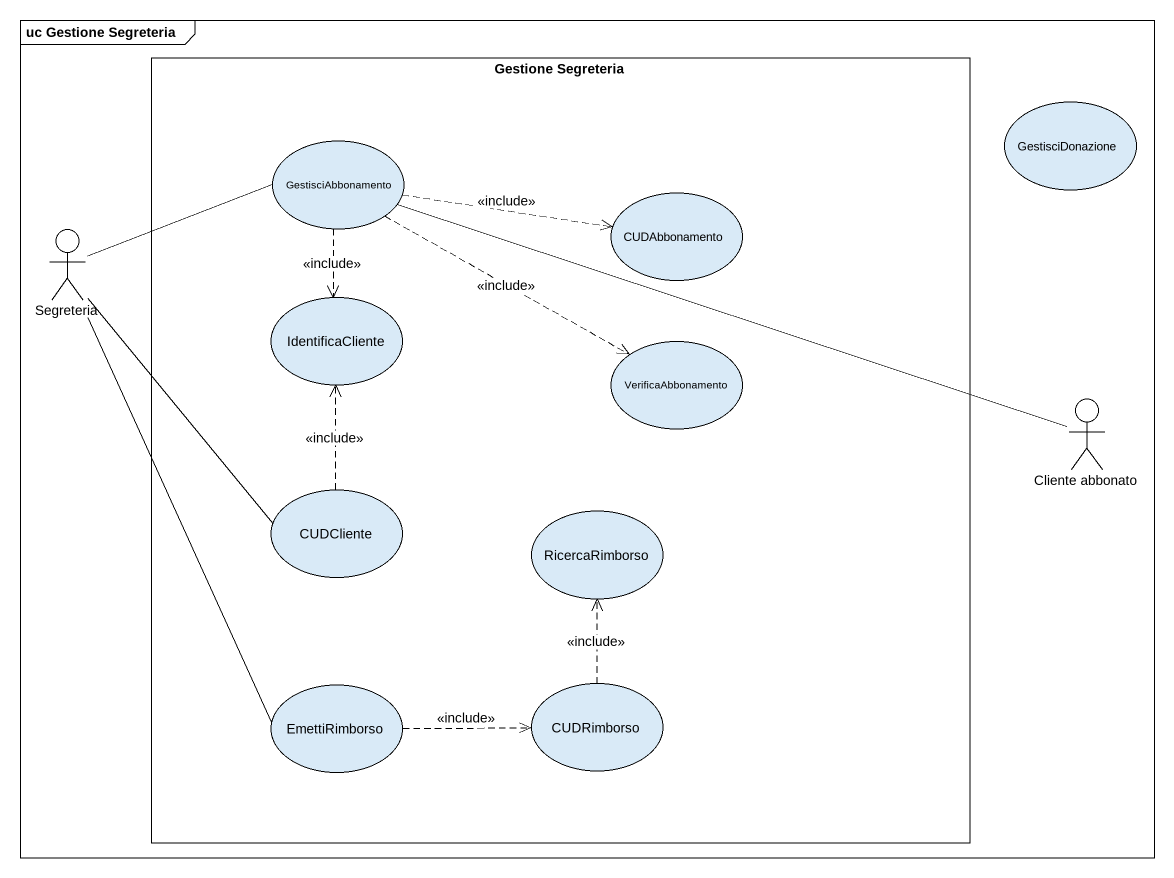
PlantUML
@startuml
mainframe uc Gestione Segreteria
rectangle "Gestione Segreteria" as Gestione_Segreteria {
  usecase GestisciAbbonamento
  usecase CUDAbbonamento
  usecase IdentificaCliente
  usecase VerificaAbbonamento
  usecase CUDCliente
  usecase RicercaRimborso
  usecase EmettiRimborso
  usecase CUDRimborso
}
usecase GestisciDonazione
actor Segreteria
actor "Cliente abbonato" as Cliente_abbonato
GestisciAbbonamento .right.> CUDAbbonamento : <<include>>
GestisciAbbonamento ..> IdentificaCliente : <<include>>
GestisciAbbonamento .right.> VerificaAbbonamento : <<include>>
Segreteria -right- GestisciAbbonamento
Segreteria -- CUDCliente
Segreteria -- EmettiRimborso
Cliente_abbonato -left- GestisciAbbonamento
CUDCliente .up.> IdentificaCliente : <<include>>
EmettiRimborso .right.> CUDRimborso : <<include>>
CUDRimborso .up.> RicercaRimborso : <<include>>
@enduml
